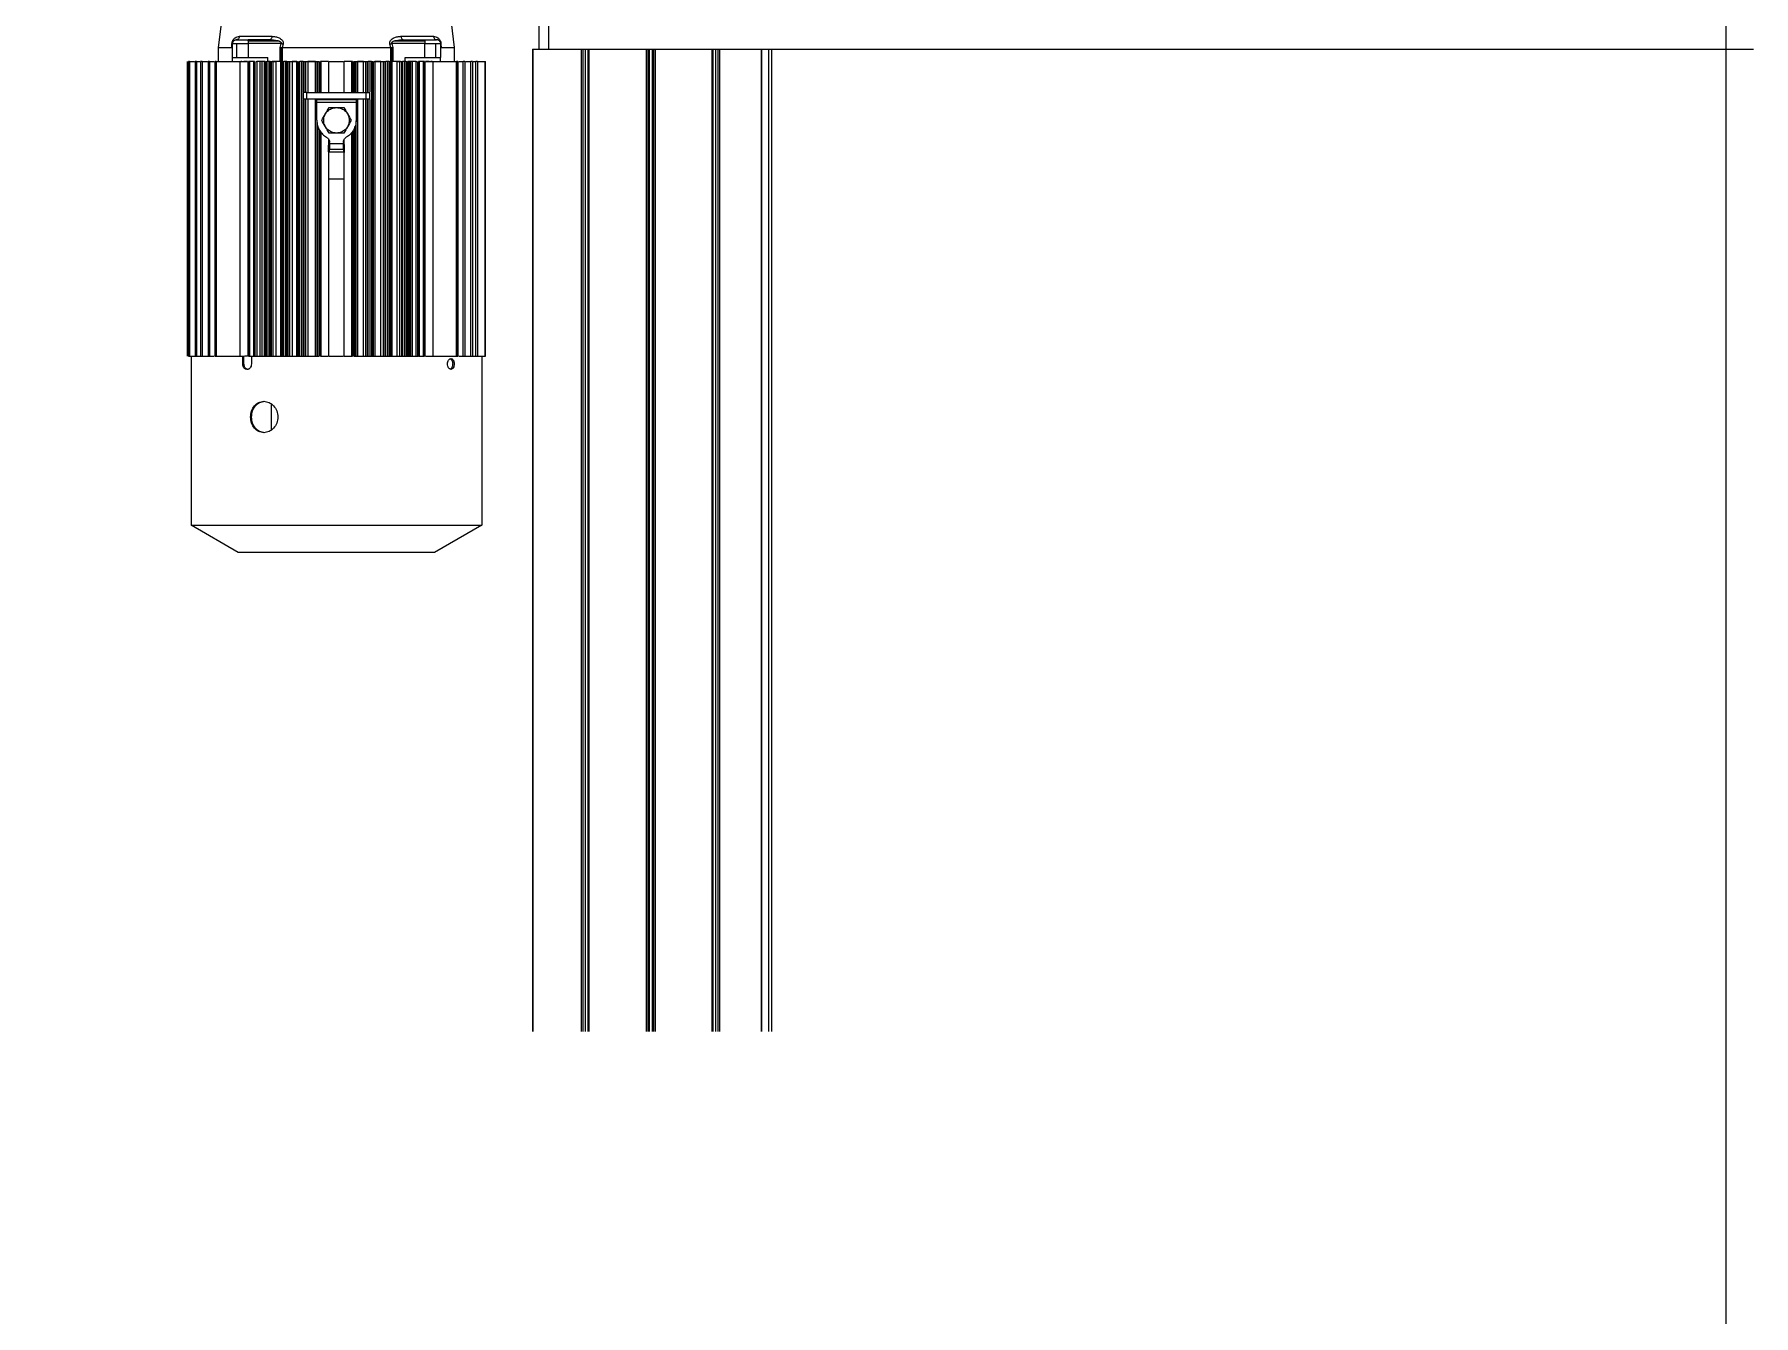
# Model space of a CAD drawing. Header units: millimetres. Extents: x 150937 to 394412, y 327166 to 584759.
# Drawn here: x 246323 to 247198, y 485210 to 485862 of the extents above; entities that cross this region are included whole.
import ezdxf

# ---------------------------------------------------------------- set-up
doc = ezdxf.new("R2010")
doc.units = ezdxf.units.MM

# ---------------------------------------------------------------- blocks, each defined once
blk = doc.blocks.new('Motor_Hyponic_1hp_back')
at = {"color": 7, "linetype": 'Continuous', "lineweight": 25}
for p, q in [((-115, -150.74), (-111, -118.74)), ((1, -118.74), (5, -150.74)), ((-108, -155.74), (-108, -148.74)), ((-105.66, -155.74), (-105.66, -148.74)), ((-88.95, -146.74), (-100, -146.74)), ((-100, -147.33), (-84.56, -147.33)), ((-83.11, -148.74), (-100, -148.74)), ((-100, -148.74), (-100, -155.74)), ((-83.62, -150.62), (-83.11, -148.74)), ((-26.89, -148.74), (-26.38, -150.62)), ((-10, -148.74), (-26.89, -148.74)), ((-25.44, -147.33), (-10, -147.33)), ((-21.05, -146.74), (-10, -146.74)), ((-10, -155.74), (-10, -148.74)), ((-4.34, -155.74), (-4.34, -148.74)), ((-2, -148.74), (-2, -155.74)), ((-115, -157.74), (-115, -150.74)), ((-108.24, -150.74), (-108.23, -148.99)), ((-108.24, -150.74), (-108.23, -150.74)), ((-108.23, -150.74), (-108.06, -150.68)), ((-108, -157.74), (-108, -155.74)), ((-100, -155.74), (-89.97, -155.74)), ((-89.97, -157.74), (-89.97, -155.74)), ((-83.62, -150.62), (-83.14, -150.68)), ((-83.62, -157.74), (-83.62, -150.62)), ((-83.14, -150.68), (-82.7, -150.74)), ((-83.14, -157.74), (-83.14, -150.68)), ((-82.7, -150.74), (-82.7, -157.74)), ((-82.67, -150.74), (-82.7, -150.74)), ((-82.2, -148.99), (-82.67, -150.74)), ((-27.33, -150.74), (-27.8, -148.99)), ((-27.33, -150.74), (-27.3, -150.74)), ((-27.3, -150.74), (-26.86, -150.68)), ((-27.3, -157.74), (-27.3, -150.74)), ((-26.86, -150.68), (-26.38, -150.62)), ((-26.86, -150.68), (-26.86, -157.74)), ((-26.38, -150.62), (-26.38, -157.74)), ((-20.03, -155.74), (-10, -155.74)), ((-20.03, -157.74), (-20.03, -155.74)), ((-2, -157.74), (-2, -155.74)), ((-1.94, -150.68), (-1.77, -150.74)), ((-1.77, -148.99), (-1.76, -150.74)), ((-1.76, -150.74), (-1.77, -150.74)), ((5, -150.74), (5, -157.74)), ((-130.89, -307.74), (-130.89, -157.74)), ((-130.61, -157.74), (-130.61, -307.74)), ((-130.37, -157.74), (-130.37, -307.74)), ((-129.87, -157.74), (-127.35, -157.74)), ((-129.87, -157.74), (-129.87, -307.74)), ((-127, -157.74), (-127, -307.74)), ((-126.2, -157.74), (-124.58, -157.74)), ((-126.2, -157.74), (-126.2, -307.74)), ((-124.23, -157.74), (-124.23, -307.74)), ((-123.43, -157.74), (-120.71, -157.74)), ((-123.43, -157.74), (-123.43, -307.74)), ((-120.36, -157.74), (-120.36, -307.74)), ((-119.65, -157.74), (-117.28, -157.74)), ((-119.65, -157.74), (-119.65, -307.74)), ((-117, -157.74), (-117, -307.74)), ((-116.77, -157.74), (-116.77, -307.74)), ((-116.2, -157.74), (-104.06, -157.74)), ((-116.2, -157.74), (-116.2, -307.74)), ((-104.06, -307.74), (-104.06, -157.74)), ((-103.13, -157.74), (-103.71, -157.74)), ((-100.35, -157.74), (-102.13, -157.74)), ((-100, -307.74), (-100, -157.74)), ((-99.77, -307.74), (-99.77, -157.74)), ((-97.3, -157.74), (-99.2, -157.74)), ((-99.2, -307.74), (-99.2, -157.74)), ((-97.3, -157.74), (-97.3, -307.74)), ((-96.73, -157.74), (-96.73, -307.74)), ((-96.5, -157.74), (-96.5, -307.74)), ((-95.92, -157.74), (-95.62, -157.74)), ((-93.83, -157.74), (-95.62, -157.74)), ((-95.62, -157.74), (-95.62, -307.74)), ((-93.83, -307.74), (-93.83, -157.74)), ((-92.88, -307.74), (-92.88, -157.74)), ((-91.87, -157.74), (-91.87, -307.74)), ((-91.38, -307.74), (-91.38, -157.74)), ((-91.09, -307.74), (-91.09, -157.74)), ((-90.98, -157.74), (-90.3, -157.74)), ((-90.98, -157.74), (-90.98, -307.74)), ((-90.3, -307.74), (-90.3, -157.74)), ((-89.5, -157.74), (-89.5, -307.74)), ((-88.7, -157.74), (-88.13, -157.74)), ((-88.7, -157.74), (-88.7, -307.74)), ((-88.13, -307.74), (-88.13, -157.74)), ((-83.62, -157.74), (-87.68, -157.74)), ((-87.35, -157.74), (-87.35, -307.74)), ((-83.26, -157.74), (-85.88, -157.74)), ((-85.88, -157.74), (-85.88, -307.74)), ((-83.14, -157.74), (-83.62, -157.74)), ((-83.26, -157.74), (-83.04, -157.74)), ((-83.26, -307.74), (-83.26, -157.74)), ((-82.69, -307.74), (-82.69, -157.74)), ((-82.46, -157.74), (-81.8, -157.74)), ((-82.46, -157.74), (-82.46, -307.74)), ((-81.8, -307.74), (-81.8, -157.74)), ((-81, -157.74), (-81, -307.74)), ((-80.2, -157.74), (-79.62, -157.74)), ((-80.2, -157.74), (-80.2, -307.74)), ((-79.62, -307.74), (-79.62, -157.74)), ((-78.93, -157.74), (-78.93, -307.74)), ((-75.22, -157.74), (-77.57, -157.74)), ((-77.57, -157.74), (-77.57, -307.74)), ((-75.22, -157.74), (-74.87, -157.74)), ((-75.22, -307.74), (-75.22, -157.74)), ((-74.52, -307.74), (-74.52, -157.74)), ((-74.22, -157.74), (-73.58, -157.74)), ((-74.22, -157.74), (-74.22, -307.74)), ((-73.58, -307.74), (-73.58, -157.74)), ((-72.78, -157.74), (-72.78, -307.74)), ((-72, -157.74), (-71.38, -157.74)), ((-72, -157.74), (-72, -173.19)), ((-65.65, -157.74), (-69.53, -157.74)), ((-64.41, -157.74), (-63.78, -157.74)), ((-59, -157.74), (-62.72, -157.74)), ((-59, -157.74), (-59, -173.54)), ((-58.65, -157.74), (-51.35, -157.74)), ((-47.28, -157.74), (-51, -157.74)), ((-51, -173.54), (-51, -157.74)), ((-46.22, -157.74), (-45.59, -157.74)), ((-44.85, -157.74), (-40.88, -157.74)), ((-41.23, -157.74), (-44.35, -157.74)), ((-39.4, -157.74), (-38.8, -157.74)), ((-38.8, -173.54), (-38.8, -157.74)), ((-37.2, -157.74), (-36.56, -157.74)), ((-37.2, -157.74), (-37.2, -307.74)), ((-36.56, -307.74), (-36.56, -157.74)), ((-36.25, -157.74), (-36.25, -307.74)), ((-35.9, -157.74), (-35.54, -157.74)), ((-32.43, -157.74), (-35.54, -157.74)), ((-35.54, -157.74), (-35.54, -307.74)), ((-32.43, -307.74), (-32.43, -157.74)), ((-31.07, -307.74), (-31.07, -157.74)), ((-30.38, -157.74), (-29.8, -157.74)), ((-30.38, -157.74), (-30.38, -307.74)), ((-29.8, -307.74), (-29.8, -157.74)), ((-29, -157.74), (-29, -307.74)), ((-28.2, -157.74), (-27.54, -157.74)), ((-28.2, -157.74), (-28.2, -307.74)), ((-27.54, -307.74), (-27.54, -157.74)), ((-27.31, -157.74), (-27.31, -307.74)), ((-26.96, -157.74), (-26.74, -157.74)), ((-26.38, -157.74), (-26.86, -157.74)), ((-24.12, -157.74), (-26.74, -157.74)), ((-26.74, -157.74), (-26.74, -307.74)), ((-22.32, -157.74), (-26.38, -157.74)), ((-24.12, -307.74), (-24.12, -157.74)), ((-22.65, -307.74), (-22.65, -157.74)), ((-21.87, -157.74), (-21.3, -157.74)), ((-21.87, -157.74), (-21.87, -307.74)), ((-21.3, -307.74), (-21.3, -157.74)), ((-20.5, -157.74), (-20.5, -307.74)), ((-19.71, -157.74), (-19.03, -157.74)), ((-19.71, -157.74), (-19.71, -307.74)), ((-19.03, -307.74), (-19.03, -157.74)), ((-18.86, -157.74), (-18.86, -307.74)), ((-18.43, -157.74), (-18.43, -307.74)), ((-17.79, -307.74), (-17.79, -157.74)), ((-17.12, -307.74), (-17.12, -157.74)), ((-14.38, -157.74), (-16.48, -157.74)), ((-16.48, -157.74), (-16.48, -307.74)), ((-14.38, -157.74), (-14.08, -157.74)), ((-14.38, -307.74), (-14.38, -157.74)), ((-13.5, -307.74), (-13.5, -157.74)), ((-13.27, -307.74), (-13.27, -157.74)), ((-10.8, -157.74), (-12.7, -157.74)), ((-12.7, -307.74), (-12.7, -157.74)), ((-10.8, -157.74), (-10.8, -307.74)), ((-10.23, -157.74), (-10.23, -307.74)), ((-10, -157.74), (-10, -307.74)), ((-7.87, -157.74), (-9.65, -157.74)), ((-6.29, -157.74), (-6.87, -157.74)), ((-5.94, -157.74), (6.2, -157.74)), ((-5.94, -157.74), (-5.94, -307.74)), ((6.2, -307.74), (6.2, -157.74)), ((6.77, -307.74), (6.77, -157.74)), ((7, -307.74), (7, -157.74)), ((7.35, -157.74), (9.56, -157.74)), ((9.56, -307.74), (9.56, -157.74)), ((10.36, -157.74), (10.36, -307.74)), ((10.71, -157.74), (13.48, -157.74)), ((13.48, -307.74), (13.48, -157.74)), ((14.23, -157.74), (14.23, -307.74)), ((14.58, -157.74), (16.01, -157.74)), ((16.01, -307.74), (16.01, -157.74)), ((16.81, -157.74), (16.81, -307.74)), ((17, -157.74), (20.54, -157.74)), ((20.54, -157.74), (20.89, -157.74)), ((20.54, -157.74), (20.54, -307.74)), ((20.89, -307.74), (20.89, -157.74)), ((-72, -173.54), (-72, -176.74)), ((-70.08, -176.74), (-70.08, -173.54)), ((-39.92, -176.74), (-39.92, -173.54)), ((-38, -176.74), (-38, -173.54)), ((-72, -177.09), (-72, -307.74)), ((-44.94, -177.33), (-65.06, -177.33)), ((-65, -178.74), (-65, -177.17)), ((-45, -178.74), (-65, -178.74)), ((-65, -187.74), (-65, -178.74)), ((-58.76, -181.24), (-55, -181.24)), ((-55, -181.24), (-51.24, -181.24)), ((-45, -177.09), (-45, -178.74)), ((-45, -178.74), (-45, -187.74)), ((-38.8, -307.74), (-38.8, -176.74)), ((-59, -200.41), (-59.25, -200.41)), ((-59, -197.37), (-59, -307.74)), ((-59, -203.71), (-59, -200.41)), ((-55, -194.24), (-58.76, -194.24)), ((-58.65, -200.31), (-58.59, -200.25)), ((-58.5, -199.54), (-58.5, -199)), ((-58.5, -199.54), (-51.5, -199.54)), ((-51.24, -194.24), (-55, -194.24)), ((-51.5, -199), (-51.5, -199.54)), ((-51.41, -200.25), (-51.35, -200.31)), ((-51, -307.74), (-51, -197.37)), ((-50.75, -200.41), (-51, -200.41)), ((-51, -200.41), (-51, -203.71)), ((-59.25, -203.71), (-59, -203.71)), ((-58.65, -203.74), (-51.5, -203.74)), ((-58.5, -202.51), (-51.5, -202.51)), ((-51, -203.71), (-50.75, -203.71)), ((-51, -217.74), (-59, -217.74)), ((-129.87, -307.74), (-127.35, -307.74)), ((-129, -307.74), (-129, -393.74)), ((-127, -307.74), (-126.96, -307.74)), ((-119.65, -307.74), (-117.35, -307.74)), ((-116.2, -307.74), (-104.06, -307.74)), ((-102.73, -307.74), (-102.12, -307.74)), ((-102.73, -311.74), (-102.73, -307.74)), ((-102.12, -311.74), (-102.73, -311.74)), ((-102.12, -311.74), (-102.12, -307.74)), ((-99.2, -307.74), (-97.3, -307.74)), ((-98.32, -307.74), (-97.3, -307.74)), ((-98.32, -307.74), (-98.32, -311.74)), ((-97.4, -307.97), (-97.45, -307.74)), ((-96.6, -307.99), (-96.65, -307.74)), ((-96.5, -307.63), (-96.42, -308.02)), ((-62.72, -307.74), (-59, -307.74)), ((-58.65, -307.74), (-51.35, -307.74)), ((-51, -307.74), (-47.28, -307.74)), ((-17.95, -307.85), (-17.9, -307.68)), ((-13.43, -307.95), (-13.4, -307.74)), ((-12.7, -307.74), (-10.8, -307.74)), ((-5.94, -307.74), (6.2, -307.74)), ((12.89, -307.74), (13.48, -307.74)), ((14.58, -307.74), (16.01, -307.74)), ((16.77, -307.74), (16.81, -307.74)), ((17.49, -307.74), (20.54, -307.74)), ((19, -307.74), (19, -393.74)), ((20.54, -307.74), (20.89, -307.74)), ((-88.23, -332.17), (-88.23, -345.32)), ((-105, -407.74), (-129, -393.74)), ((19, -393.74), (-5, -407.74))]:
    blk.add_line(p, q, dxfattribs=at)
at = {"color": 8, "linetype": 'Continuous', "lineweight": 25}
for p, q in [((-71.38, -173.54), (-71.38, -157.74)), ((-70.77, -157.74), (-70.77, -173.54)), ((-69.53, -157.74), (-69.53, -173.54)), ((-65.65, -173.54), (-65.65, -157.74)), ((-64.8, -173.26), (-64.8, -157.74)), ((-64.41, -157.74), (-64.41, -173.54)), ((-63.43, -173.54), (-63.43, -157.74)), ((-63.21, -173.54), (-63.21, -157.74)), ((-62.72, -173.54), (-62.72, -157.74)), ((-47.28, -157.74), (-47.28, -173.54)), ((-46.79, -157.74), (-46.79, -173.54)), ((-46.57, -157.74), (-46.57, -173.54)), ((-45.59, -173.54), (-45.59, -157.74)), ((-45.2, -157.74), (-45.2, -173.26)), ((-44.35, -157.74), (-44.35, -173.54)), ((-41.23, -173.54), (-41.23, -157.74)), ((-40, -173.54), (-40, -157.74)), ((-39.4, -157.74), (-39.4, -173.54)), ((-38, -157.74), (-38, -173.19)), ((-71.38, -307.74), (-71.38, -176.74)), ((-70.77, -176.74), (-70.77, -307.74)), ((-69.53, -176.74), (-69.53, -307.74)), ((-65.65, -307.74), (-65.65, -176.76)), ((-44.35, -176.74), (-44.35, -307.74)), ((-41.23, -307.74), (-41.23, -176.74)), ((-40, -307.74), (-40, -176.74)), ((-39.4, -176.74), (-39.4, -307.74)), ((-38, -177.09), (-38, -307.74)), ((-64.8, -307.74), (-64.8, -188.03)), ((-64.41, -190.92), (-64.41, -307.74)), ((-45.59, -307.74), (-45.59, -190.92)), ((-45.2, -188.03), (-45.2, -307.74)), ((-63.43, -307.74), (-63.43, -193.04)), ((-63.21, -307.74), (-63.21, -193.33)), ((-62.72, -307.74), (-62.72, -193.97)), ((-47.28, -193.97), (-47.28, -307.74)), ((-46.79, -193.33), (-46.79, -307.74)), ((-46.57, -193.04), (-46.57, -307.74))]:
    blk.add_line(p, q, dxfattribs=at)
at = {"color": 7, "linetype": 'Continuous', "lineweight": 25}
for points, knots in [([(-108.23, -148.99), (-108.22, -148.81), (-108.21, -148.44), (-108.09, -147.89), (-107.92, -147.39), (-107.63, -146.82), (-107.21, -146.26), (-106.5, -145.61), (-105.55, -145.1), (-104.75, -145.03), (-104.35, -144.99)], [0, 0, 0, 0, 0.063384, 0.127103, 0.18747, 0.254016, 0.379802, 0.504592, 0.752524, 1, 1, 1, 1]), ([(-104.35, -144.99), (-104.39, -145.22), (-104.48, -145.69), (-104.87, -146.27), (-105.4, -146.67), (-105.81, -146.72), (-106, -146.74)], [0, 0, 0, 0, 0.241646, 0.5, 0.758354, 1, 1, 1, 1]), ([(-87.85, -144.99), (-87.88, -145.23), (-87.94, -145.7), (-88.2, -146.27), (-88.55, -146.67), (-88.81, -146.72), (-88.95, -146.74)], [0, 0, 0, 0, 0.250032, 0.5, 0.749968, 1, 1, 1, 1]), ([(-88.95, -146.74), (-88.2, -146.76), (-86.72, -146.8), (-85.27, -147.15), (-84.56, -147.33)], [0, 0, 0, 0, 0.50772, 1, 1, 1, 1]), ([(-87.85, -144.99), (-87.24, -145.03), (-86.02, -145.1), (-84.52, -145.61), (-83.41, -146.26), (-82.78, -146.82), (-82.38, -147.39), (-82.18, -147.89), (-82.1, -148.44), (-82.17, -148.81), (-82.2, -148.99)], [0, 0, 0, 0, 0.247476, 0.495408, 0.620198, 0.745984, 0.812522, 0.872897, 0.936616, 1, 1, 1, 1]), ([(-83.11, -148.74), (-83.09, -148.71), (-83.06, -148.64), (-83.03, -148.52), (-83.04, -148.41), (-83.07, -148.25), (-83.18, -148.07), (-83.63, -147.65), (-84.14, -147.47), (-84.56, -147.33)], [0, 0, 0, 0, 0.050013, 0.097935, 0.145959, 0.196264, 0.301799, 0.422004, 1, 1, 1, 1]), ([(-27.8, -148.99), (-27.83, -148.81), (-27.9, -148.44), (-27.82, -147.89), (-27.62, -147.39), (-27.22, -146.82), (-26.59, -146.26), (-25.48, -145.61), (-23.98, -145.1), (-22.76, -145.03), (-22.15, -144.99)], [0, 0, 0, 0, 0.063384, 0.127103, 0.18747, 0.254016, 0.379802, 0.504592, 0.752524, 1, 1, 1, 1]), ([(-25.44, -147.33), (-25.86, -147.47), (-26.37, -147.65), (-26.82, -148.07), (-26.93, -148.25), (-26.96, -148.41), (-26.97, -148.52), (-26.94, -148.64), (-26.91, -148.71), (-26.89, -148.74)], [0, 0, 0, 0, 0.577995, 0.6982, 0.803734, 0.854036, 0.902059, 0.949982, 1, 1, 1, 1]), ([(-25.44, -147.33), (-24.73, -147.15), (-23.28, -146.8), (-21.8, -146.76), (-21.05, -146.74)], [0, 0, 0, 0, 0.49228, 1, 1, 1, 1]), ([(-22.15, -144.99), (-22.12, -145.22), (-22.06, -145.69), (-21.8, -146.27), (-21.45, -146.67), (-21.18, -146.72), (-21.05, -146.74)], [0, 0, 0, 0, 0.241646, 0.5, 0.758354, 1, 1, 1, 1]), ([(-5.65, -144.99), (-5.25, -145.03), (-4.45, -145.1), (-3.5, -145.61), (-2.79, -146.26), (-2.37, -146.82), (-2.08, -147.39), (-1.91, -147.89), (-1.79, -148.44), (-1.78, -148.81), (-1.77, -148.99)], [0, 0, 0, 0, 0.247476, 0.495408, 0.620198, 0.745984, 0.812522, 0.872897, 0.936616, 1, 1, 1, 1]), ([(-5.65, -144.99), (-5.61, -145.23), (-5.51, -145.7), (-5.12, -146.27), (-4.6, -146.67), (-4.2, -146.72), (-4, -146.74)], [0, 0, 0, 0, 0.2500324, 0.5, 0.7499676, 1, 1, 1, 1]), ([(-104.06, -157.74), (-103.93, -157.74), (-103.69, -157.74), (-102.78, -157.74), (-101.62, -157.74), (-100.77, -157.74), (-100.35, -157.74)], [0, 0, 0, 0, 0.252307, 0.504614, 0.75692, 1, 1, 1, 1]), ([(-91.38, -157.74), (-92.68, -157.74), (-94.03, -157.74), (-95.23, -157.74), (-95.27, -157.74)], [0, 0, 0, 0, 0.964251, 1, 1, 1, 1]), ([(-77.92, -157.74), (-77.33, -157.74), (-76.35, -157.74), (-75.29, -157.74), (-74.87, -157.74)], [0, 0, 0, 0, 0.5983283, 1, 1, 1, 1]), ([(-69.88, -157.74), (-69.67, -157.74), (-68.14, -157.74), (-66.53, -157.74), (-65.15, -157.74)], [0, 0, 0, 0, 0.134681, 1, 1, 1, 1]), ([(-35.89, -157.74), (-35.21, -157.74), (-33.9, -157.74), (-32.67, -157.74), (-32.08, -157.74)], [0, 0, 0, 0, 0.517802, 1, 1, 1, 1]), ([(-14.73, -157.74), (-14.77, -157.74), (-15.99, -157.74), (-17.36, -157.74), (-18.68, -157.74)], [0, 0, 0, 0, 0.0351773, 1, 1, 1, 1]), ([(-9.65, -157.74), (-9.23, -157.74), (-8.38, -157.74), (-7.22, -157.74), (-6.31, -157.74), (-6.07, -157.74), (-5.94, -157.74)], [0, 0, 0, 0, 0.24308, 0.495386, 0.747693, 1, 1, 1, 1]), ([(-65.76, -176.74), (-65.67, -176.75), (-65.48, -176.76), (-65.28, -176.86), (-65.13, -177.04), (-65.08, -177.23), (-65.06, -177.33)], [0, 0, 0, 0, 0.253214, 0.501771, 0.742949, 1, 1, 1, 1]), ([(-65, -178.74), (-65, -178.48), (-65, -178.08), (-65.01, -177.62), (-65.04, -177.42), (-65.06, -177.33)], [0, 0, 0, 0, 0.502279, 0.752106, 1, 1, 1, 1]), ([(-44.94, -177.33), (-44.96, -177.42), (-44.99, -177.62), (-45, -178.08), (-45, -178.48), (-45, -178.74)], [0, 0, 0, 0, 0.247909, 0.497721, 1, 1, 1, 1]), ([(-44.94, -177.33), (-44.92, -177.23), (-44.87, -177.04), (-44.72, -176.86), (-44.52, -176.76), (-44.33, -176.75), (-44.24, -176.74)], [0, 0, 0, 0, 0.257065, 0.498228, 0.746917, 1, 1, 1, 1]), ([(-59, -200.41), (-58.97, -200.41), (-58.9, -200.41), (-58.8, -200.39), (-58.71, -200.35), (-58.67, -200.32), (-58.65, -200.31)], [0, 0, 0, 0, 0.252179, 0.501467, 0.748601, 1, 1, 1, 1]), ([(-51.35, -200.31), (-51.33, -200.32), (-51.29, -200.35), (-51.2, -200.39), (-51.1, -200.41), (-51.03, -200.41), (-51, -200.41)], [0, 0, 0, 0, 0.25144, 0.498535, 0.74786, 1, 1, 1, 1]), ([(-58.65, -203.69), (-58.7, -203.7), (-58.8, -203.71), (-58.93, -203.71), (-59, -203.71)], [0, 0, 0, 0, 0.4999149, 1, 1, 1, 1]), ([(-58.5, -203.62), (-58.51, -203.64), (-58.52, -203.67), (-58.6, -203.68), (-58.65, -203.69)], [0, 0, 0, 0, 0.500209, 1, 1, 1, 1]), ([(-51.35, -203.69), (-51.4, -203.68), (-51.48, -203.67), (-51.49, -203.64), (-51.5, -203.62)], [0, 0, 0, 0, 0.499791, 1, 1, 1, 1]), ([(-51, -203.71), (-51.07, -203.71), (-51.2, -203.71), (-51.3, -203.7), (-51.35, -203.69)], [0, 0, 0, 0, 0.500085, 1, 1, 1, 1]), ([(-129, -307.74), (-128.92, -307.74), (-128.75, -307.74), (-127.39, -307.74), (-125.25, -307.74), (-122.21, -307.74), (-119.54, -307.74), (-117.68, -307.74), (-117.35, -307.74)], [0, 0, 0, 0, 0.191668, 0.383335, 0.575003, 0.766671, 0.958338, 1, 1, 1, 1]), ([(-115.78, -307.74), (-115.13, -307.74), (-113.01, -307.74), (-108.69, -307.74), (-104.72, -307.74), (-102.73, -307.74)], [0, 0, 0, 0, 0.178846, 0.589423, 1, 1, 1, 1]), ([(-100.56, -314.54), (-100.85, -314.5), (-101.42, -314.42), (-102.14, -313.77), (-102.64, -312.84), (-102.7, -312.11), (-102.73, -311.74)], [0, 0, 0, 0, 0.249996, 0.5, 0.750004, 1, 1, 1, 1]), ([(-99.94, -314.54), (-100.19, -314.51), (-100.59, -314.46), (-101.11, -314.14), (-101.5, -313.74), (-101.81, -313.24), (-102.06, -312.57), (-102.09, -312.06), (-102.12, -311.74)], [0, 0, 0, 0, 0.21553, 0.349255, 0.5, 0.650789, 0.784528, 1, 1, 1, 1]), ([(-100.35, -307.74), (-100.78, -307.74), (-101.28, -307.74), (-101.71, -307.74), (-101.77, -307.74)], [0, 0, 0, 0, 0.860893, 1, 1, 1, 1]), ([(-98.32, -311.74), (-98.35, -312.11), (-98.42, -312.84), (-98.95, -313.77), (-99.69, -314.42), (-100.27, -314.5), (-100.56, -314.54)], [0, 0, 0, 0, 0.249996, 0.5, 0.750004, 1, 1, 1, 1]), ([(-96.5, -307.74), (-94.27, -307.74), (-89.21, -307.74), (-80.49, -307.74), (-71.77, -307.74), (-66.09, -307.74), (-63.78, -307.74)], [0, 0, 0, 0, 0.22691, 0.514578, 0.802246, 1, 1, 1, 1]), ([(-46.22, -307.74), (-44.28, -307.74), (-38.98, -307.74), (-30.58, -307.74), (-21.48, -307.74), (-16.06, -307.74), (-13.5, -307.74)], [0, 0, 0, 0, 0.165599, 0.453558, 0.741517, 1, 1, 1, 1]), ([(-21.26, -307.74), (-21.26, -307.74), (-21.24, -307.74), (-21.08, -307.74), (-20.82, -307.74), (-20.61, -307.74), (-20.5, -307.74)], [0, 0, 0, 0, 0.119505, 0.413003, 0.706502, 1, 1, 1, 1]), ([(-12.89, -307.74), (-12.8, -307.74), (-12.16, -307.74), (-11.62, -307.74), (-11.15, -307.74)], [0, 0, 0, 0, 0.149281, 1, 1, 1, 1]), ([(-9.65, -307.74), (-7.98, -307.74), (-3.62, -307.74), (1.61, -307.74), (4.68, -307.74), (5.85, -307.74)], [0, 0, 0, 0, 0.279375, 0.72609, 1, 1, 1, 1]), ([(3.31, -314.49), (3.09, -314.45), (2.64, -314.37), (2.06, -313.73), (1.67, -312.82), (1.53, -311.74), (1.67, -310.66), (2.06, -309.75), (2.64, -309.12), (3.09, -309.03), (3.31, -308.99)], [0, 0, 0, 0, 0.124998, 0.25, 0.375002, 0.5, 0.624998, 0.75, 0.875002, 1, 1, 1, 1]), ([(2.94, -309.11), (2.99, -309.12), (3.15, -309.16), (3.42, -309.4), (3.71, -309.78), (3.94, -310.28), (4.13, -310.93), (4.16, -311.43), (4.18, -311.74)], [0, 0, 0, 0, 0.06366, 0.223273, 0.403202, 0.583182, 0.742811, 1, 1, 1, 1]), ([(4.18, -311.74), (4.16, -312.05), (4.13, -312.56), (3.94, -313.21), (3.71, -313.71), (3.42, -314.09), (3.15, -314.33), (2.99, -314.36), (2.94, -314.38)], [0, 0, 0, 0, 0.257189, 0.416818, 0.596798, 0.776727, 0.93634, 1, 1, 1, 1]), ([(3.31, -308.99), (3.53, -309.03), (3.97, -309.12), (4.52, -309.75), (4.89, -310.66), (4.94, -311.38), (4.97, -311.74)], [0, 0, 0, 0, 0.249996, 0.5, 0.750004, 1, 1, 1, 1]), ([(4.97, -311.74), (4.94, -312.1), (4.89, -312.82), (4.52, -313.73), (3.97, -314.37), (3.53, -314.45), (3.31, -314.49)], [0, 0, 0, 0, 0.249996, 0.5, 0.750004, 1, 1, 1, 1]), ([(7.35, -307.74), (7.61, -307.74), (8.73, -307.74), (9.52, -307.74), (10.11, -307.74)], [0, 0, 0, 0, 0.236708, 1, 1, 1, 1]), ([(10.22, -307.74), (10.25, -307.74), (10.34, -307.74), (10.35, -307.74), (10.36, -307.74)], [0, 0, 0, 0, 0.323576, 1, 1, 1, 1]), ([(10.36, -307.74), (11.24, -307.74), (12.73, -307.74), (13.65, -307.74), (14.02, -307.74)], [0, 0, 0, 0, 0.596241, 1, 1, 1, 1]), ([(14.23, -307.74), (14.99, -307.74), (16.03, -307.74), (16.54, -307.74), (16.67, -307.74)], [0, 0, 0, 0, 0.73377, 1, 1, 1, 1]), ([(16.81, -307.74), (17.38, -307.74), (18.73, -307.74), (18.9, -307.74), (19, -307.74)], [0, 0, 0, 0, 0.418853, 1, 1, 1, 1]), ([(-92, -346.74), (-92.9, -346.62), (-94.7, -346.38), (-96.92, -344.53), (-98.37, -341.89), (-98.88, -338.74), (-98.37, -335.6), (-96.92, -332.95), (-94.7, -331.1), (-92.9, -330.86), (-92, -330.74)], [0, 0, 0, 0, 0.1249841, 0.2500001, 0.3750162, 0.5, 0.6249838, 0.7499999, 0.8750159, 1, 1, 1, 1]), ([(-91.5, -346.74), (-92.4, -346.62), (-94.2, -346.38), (-96.42, -344.53), (-97.87, -341.89), (-98.38, -338.74), (-97.87, -335.6), (-96.42, -332.95), (-94.2, -331.1), (-92.4, -330.86), (-91.5, -330.74)], [0, 0, 0, 0, 0.124984, 0.25, 0.375017, 0.5, 0.624983, 0.75, 0.875016, 1, 1, 1, 1]), ([(-92, -330.74), (-91.08, -330.86), (-89.25, -331.1), (-86.88, -332.95), (-85.19, -335.6), (-84.97, -337.69), (-84.85, -338.74)], [0, 0, 0, 0, 0.249968, 0.5, 0.750032, 1, 1, 1, 1]), ([(-84.85, -338.74), (-84.97, -339.79), (-85.19, -341.89), (-86.88, -344.53), (-89.25, -346.38), (-91.08, -346.62), (-92, -346.74)], [0, 0, 0, 0, 0.249968, 0.5, 0.750032, 1, 1, 1, 1])]:
    blk.add_open_spline(points, degree=3, knots=knots, dxfattribs=at)
for points in [[(-107.41, -147.33), (-107.5, -147.43), (-107.68, -147.62), (-107.86, -147.97), (-107.98, -148.35), (-107.99, -148.61), (-108, -148.74)], [(-108, -148.74), (-107.97, -148.74), (-107.91, -148.74), (-107.43, -148.74), (-106.71, -148.74), (-106.01, -148.74), (-105.66, -148.74)], [(-107.41, -147.33), (-107.32, -147.24), (-107.12, -147.07), (-106.77, -146.88), (-106.39, -146.77), (-106.13, -146.75), (-106, -146.74)], [(-106, -146.74), (-105.91, -146.74), (-105.73, -146.74), (-104.34, -146.74), (-102.36, -146.74), (-100.79, -146.74), (-100, -146.74)], [(-105.66, -148.74), (-105.27, -148.74), (-104.48, -148.74), (-103.08, -148.74), (-101.57, -148.74), (-100.52, -148.74), (-100, -148.74)], [(-104.35, -144.99), (-102.82, -144.99), (-99.75, -144.99), (-94.19, -144.99), (-89.96, -144.99), (-87.85, -144.99)], [(-100, -147.33), (-100, -147.24), (-100, -147.07), (-100, -146.88), (-100, -146.77), (-100, -146.75), (-100, -146.74)], [(-100, -147.33), (-100, -147.43), (-100, -147.62), (-100, -147.97), (-100, -148.35), (-100, -148.61), (-100, -148.74)], [(-82.2, -148.99), (-82.35, -148.95), (-82.63, -148.87), (-82.95, -148.79), (-83.11, -148.74)], [(-27.8, -148.99), (-27.65, -148.95), (-27.37, -148.87), (-27.05, -148.79), (-26.89, -148.74)], [(-22.15, -144.99), (-20.04, -144.99), (-15.81, -144.99), (-10.25, -144.99), (-7.18, -144.99), (-5.65, -144.99)], [(-10, -147.33), (-10, -147.24), (-10, -147.07), (-10, -146.88), (-10, -146.77), (-10, -146.75), (-10, -146.74)], [(-10, -146.74), (-9.21, -146.74), (-7.64, -146.74), (-5.66, -146.74), (-4.27, -146.74), (-4.09, -146.74), (-4, -146.74)], [(-10, -147.33), (-10, -147.43), (-10, -147.62), (-10, -147.97), (-10, -148.35), (-10, -148.61), (-10, -148.74)], [(-10, -148.74), (-9.48, -148.74), (-8.43, -148.74), (-6.92, -148.74), (-5.52, -148.74), (-4.73, -148.74), (-4.34, -148.74)], [(-4.34, -148.74), (-3.99, -148.74), (-3.29, -148.74), (-2.57, -148.74), (-2.09, -148.74), (-2.03, -148.74), (-2, -148.74)], [(-2.59, -147.33), (-2.68, -147.24), (-2.88, -147.07), (-3.23, -146.88), (-3.61, -146.77), (-3.87, -146.75), (-4, -146.74)], [(-2.59, -147.33), (-2.5, -147.43), (-2.32, -147.62), (-2.14, -147.97), (-2.02, -148.35), (-2.01, -148.61), (-2, -148.74)], [(-115, -150.74), (-114.92, -150.74), (-114.75, -150.74), (-113.41, -150.74), (-111.34, -150.74), (-109.27, -150.74), (-108.24, -150.74)], [(-108, -155.74), (-107.97, -155.74), (-107.91, -155.74), (-107.43, -155.74), (-106.71, -155.74), (-106.01, -155.74), (-105.66, -155.74)], [(-105.66, -155.74), (-105.27, -155.74), (-104.48, -155.74), (-103.08, -155.74), (-101.57, -155.74), (-100.52, -155.74), (-100, -155.74)], [(-82.67, -150.74), (-80.5, -150.74), (-76.18, -150.74), (-69.27, -150.74), (-62.19, -150.74), (-55, -150.74), (-47.81, -150.74), (-40.73, -150.74), (-33.82, -150.74), (-29.5, -150.74), (-27.33, -150.74)], [(-10, -155.74), (-9.48, -155.74), (-8.43, -155.74), (-6.92, -155.74), (-5.52, -155.74), (-4.73, -155.74), (-4.34, -155.74)], [(-4.34, -155.74), (-3.99, -155.74), (-3.29, -155.74), (-2.57, -155.74), (-2.09, -155.74), (-2.03, -155.74), (-2, -155.74)], [(-1.76, -150.74), (-0.73, -150.74), (1.34, -150.74), (3.41, -150.74), (4.75, -150.74), (4.92, -150.74), (5, -150.74)], [(-129.87, -157.74), (-129.96, -157.74), (-130.15, -157.74), (-130.3, -157.74), (-130.37, -157.74)], [(-126.2, -157.74), (-126.3, -157.74), (-126.51, -157.74), (-126.78, -157.74), (-126.96, -157.74), (-126.99, -157.74), (-127, -157.74)], [(-123.43, -157.74), (-123.53, -157.74), (-123.74, -157.74), (-124.01, -157.74), (-124.19, -157.74), (-124.21, -157.74), (-124.23, -157.74)], [(-119.65, -157.74), (-119.75, -157.74), (-119.94, -157.74), (-120.17, -157.74), (-120.33, -157.74), (-120.35, -157.74), (-120.36, -157.74)], [(-116.2, -157.74), (-116.25, -157.74), (-116.36, -157.74), (-116.51, -157.74), (-116.65, -157.74), (-116.73, -157.74), (-116.77, -157.74)], [(-99.2, -157.74), (-99.25, -157.74), (-99.36, -157.74), (-99.51, -157.74), (-99.65, -157.74), (-99.73, -157.74), (-99.77, -157.74)], [(-96.73, -157.74), (-96.77, -157.74), (-96.85, -157.74), (-96.99, -157.74), (-97.14, -157.74), (-97.25, -157.74), (-97.3, -157.74)], [(-89.5, -157.74), (-89.6, -157.74), (-89.81, -157.74), (-90.08, -157.74), (-90.26, -157.74), (-90.29, -157.74), (-90.3, -157.74)], [(-88.7, -157.74), (-88.71, -157.74), (-88.74, -157.74), (-88.92, -157.74), (-89.19, -157.74), (-89.4, -157.74), (-89.5, -157.74)], [(-88.13, -157.74), (-88.12, -157.74), (-88.08, -157.74), (-87.91, -157.74), (-87.67, -157.74), (-87.45, -157.74), (-87.35, -157.74)], [(-87.35, -157.74), (-87.23, -157.74), (-86.99, -157.74), (-86.61, -157.74), (-86.22, -157.74), (-85.99, -157.74), (-85.88, -157.74)], [(-81, -157.74), (-81.1, -157.74), (-81.3, -157.74), (-81.56, -157.74), (-81.75, -157.74), (-81.78, -157.74), (-81.8, -157.74)], [(-80.2, -157.74), (-80.21, -157.74), (-80.24, -157.74), (-80.42, -157.74), (-80.69, -157.74), (-80.9, -157.74), (-81, -157.74)], [(-79.62, -157.74), (-79.61, -157.74), (-79.58, -157.74), (-79.43, -157.74), (-79.22, -157.74), (-79.03, -157.74), (-78.93, -157.74)], [(-78.93, -157.74), (-78.83, -157.74), (-78.62, -157.74), (-78.27, -157.74), (-77.91, -157.74), (-77.68, -157.74), (-77.57, -157.74)], [(-72.78, -157.74), (-72.88, -157.74), (-73.09, -157.74), (-73.36, -157.74), (-73.54, -157.74), (-73.57, -157.74), (-73.58, -157.74)], [(-72, -157.74), (-72.03, -157.74), (-72.09, -157.74), (-72.27, -157.74), (-72.51, -157.74), (-72.69, -157.74), (-72.78, -157.74)], [(-71.38, -157.74), (-71.37, -157.74), (-71.34, -157.74), (-71.21, -157.74), (-71.03, -157.74), (-70.86, -157.74), (-70.77, -157.74)], [(-70.77, -157.74), (-70.68, -157.74), (-70.5, -157.74), (-70.18, -157.74), (-69.85, -157.74), (-69.63, -157.74), (-69.53, -157.74)], [(-65.65, -157.74), (-65.49, -157.74), (-65.16, -157.74), (-64.92, -157.74), (-64.8, -157.74)], [(-64.8, -157.74), (-64.7, -157.74), (-64.49, -157.74), (-64.44, -157.74), (-64.41, -157.74)], [(-62.72, -157.74), (-62.81, -157.74), (-62.99, -157.74), (-63.14, -157.74), (-63.21, -157.74)], [(-46.79, -157.74), (-46.86, -157.74), (-47.01, -157.74), (-47.19, -157.74), (-47.28, -157.74)], [(-45.59, -157.74), (-45.56, -157.74), (-45.51, -157.74), (-45.3, -157.74), (-45.2, -157.74)], [(-45.2, -157.74), (-45.08, -157.74), (-44.84, -157.74), (-44.51, -157.74), (-44.35, -157.74)], [(-41.23, -157.74), (-41.13, -157.74), (-40.91, -157.74), (-40.58, -157.74), (-40.27, -157.74), (-40.09, -157.74), (-40, -157.74)], [(-40, -157.74), (-39.91, -157.74), (-39.75, -157.74), (-39.56, -157.74), (-39.44, -157.74), (-39.41, -157.74), (-39.4, -157.74)], [(-38, -157.74), (-38.11, -157.74), (-38.32, -157.74), (-38.58, -157.74), (-38.77, -157.74), (-38.79, -157.74), (-38.8, -157.74)], [(-37.2, -157.74), (-37.21, -157.74), (-37.24, -157.74), (-37.42, -157.74), (-37.69, -157.74), (-37.9, -157.74), (-38, -157.74)], [(-32.43, -157.74), (-32.32, -157.74), (-32.09, -157.74), (-31.73, -157.74), (-31.38, -157.74), (-31.17, -157.74), (-31.07, -157.74)], [(-31.07, -157.74), (-30.97, -157.74), (-30.78, -157.74), (-30.57, -157.74), (-30.42, -157.74), (-30.39, -157.74), (-30.38, -157.74)], [(-29, -157.74), (-29.1, -157.74), (-29.31, -157.74), (-29.58, -157.74), (-29.76, -157.74), (-29.79, -157.74), (-29.8, -157.74)], [(-28.2, -157.74), (-28.21, -157.74), (-28.24, -157.74), (-28.42, -157.74), (-28.69, -157.74), (-28.9, -157.74), (-29, -157.74)], [(-24.12, -157.74), (-24.01, -157.74), (-23.78, -157.74), (-23.39, -157.74), (-23.01, -157.74), (-22.77, -157.74), (-22.65, -157.74)], [(-22.65, -157.74), (-22.55, -157.74), (-22.33, -157.74), (-22.09, -157.74), (-21.92, -157.74), (-21.88, -157.74), (-21.87, -157.74)], [(-20.5, -157.74), (-20.6, -157.74), (-20.81, -157.74), (-21.08, -157.74), (-21.26, -157.74), (-21.29, -157.74), (-21.3, -157.74)], [(-19.71, -157.74), (-19.73, -157.74), (-19.77, -157.74), (-19.96, -157.74), (-20.21, -157.74), (-20.4, -157.74), (-20.5, -157.74)], [(-12.7, -157.74), (-12.75, -157.74), (-12.86, -157.74), (-13.01, -157.74), (-13.15, -157.74), (-13.23, -157.74), (-13.27, -157.74)], [(-10.23, -157.74), (-10.27, -157.74), (-10.35, -157.74), (-10.49, -157.74), (-10.64, -157.74), (-10.75, -157.74), (-10.8, -157.74)], [(6.77, -157.74), (6.73, -157.74), (6.65, -157.74), (6.51, -157.74), (6.36, -157.74), (6.25, -157.74), (6.2, -157.74)], [(10.36, -157.74), (10.35, -157.74), (10.32, -157.74), (10.14, -157.74), (9.87, -157.74), (9.66, -157.74), (9.56, -157.74)], [(14.23, -157.74), (14.22, -157.74), (14.19, -157.74), (14.02, -157.74), (13.78, -157.74), (13.58, -157.74), (13.48, -157.74)], [(16.81, -157.74), (16.8, -157.74), (16.77, -157.74), (16.59, -157.74), (16.32, -157.74), (16.11, -157.74), (16.01, -157.74)], [(-70.08, -173.54), (-70.35, -173.54), (-70.89, -173.54), (-71.51, -173.54), (-71.92, -173.54), (-71.97, -173.54), (-72, -173.54)], [(-70.08, -173.54), (-68.46, -173.54), (-65.21, -173.54), (-60.14, -173.54), (-55, -173.54), (-49.86, -173.54), (-44.79, -173.54), (-41.54, -173.54), (-39.92, -173.54)], [(-39.92, -173.54), (-39.65, -173.54), (-39.11, -173.54), (-38.49, -173.54), (-38.08, -173.54), (-38.03, -173.54), (-38, -173.54)], [(-72, -176.74), (-71.97, -176.74), (-71.92, -176.74), (-71.51, -176.74), (-70.89, -176.74), (-70.35, -176.74), (-70.08, -176.74)], [(-70.08, -176.74), (-68.46, -176.74), (-65.21, -176.74), (-60.14, -176.74), (-55, -176.74), (-49.86, -176.74), (-44.79, -176.74), (-41.54, -176.74), (-39.92, -176.74)], [(-62.51, -187.74), (-61.88, -186.66), (-60.63, -184.49), (-59.38, -182.33), (-58.76, -181.24)], [(-55, -194.24), (-55.85, -194.15), (-57.55, -193.95), (-59.72, -192.45), (-61.16, -190.3), (-61.67, -187.74), (-61.16, -185.19), (-59.72, -183.04), (-57.55, -181.54), (-55.85, -181.34), (-55, -181.24)], [(-55, -181.24), (-54.15, -181.34), (-52.45, -181.54), (-50.28, -183.04), (-48.84, -185.19), (-48.33, -187.74), (-48.84, -190.3), (-50.28, -192.45), (-52.45, -193.95), (-54.15, -194.15), (-55, -194.24)], [(-51.24, -181.24), (-50.62, -182.33), (-49.37, -184.49), (-48.12, -186.66), (-47.49, -187.74)], [(-39.92, -176.74), (-39.65, -176.74), (-39.11, -176.74), (-38.49, -176.74), (-38.08, -176.74), (-38.03, -176.74), (-38, -176.74)], [(-65, -187.74), (-64.93, -188.62), (-64.8, -190.36), (-63.75, -192.79), (-62.17, -194.92), (-60.72, -195.91), (-60, -196.4)], [(-58.76, -194.24), (-59.38, -193.16), (-60.63, -190.99), (-61.88, -188.83), (-62.51, -187.74)], [(-47.49, -187.74), (-48.12, -188.83), (-49.37, -190.99), (-50.62, -193.16), (-51.24, -194.24)], [(-45, -187.74), (-45.07, -188.62), (-45.2, -190.36), (-46.25, -192.79), (-47.83, -194.92), (-49.28, -195.91), (-50, -196.4)], [(-60, -196.4), (-59.78, -196.55), (-59.34, -196.84), (-59.05, -197.28), (-58.9, -197.5)], [(-58.9, -197.5), (-58.79, -197.74), (-58.55, -198.21), (-58.52, -198.74), (-58.5, -199)], [(-58.5, -199.54), (-58.5, -199.82), (-58.5, -200.37), (-58.5, -201.16), (-58.5, -201.9), (-58.5, -202.31), (-58.5, -202.51)], [(-51.5, -199), (-51.48, -198.74), (-51.45, -198.21), (-51.21, -197.74), (-51.1, -197.5)], [(-51.5, -202.51), (-51.5, -202.31), (-51.5, -201.9), (-51.5, -201.16), (-51.5, -200.37), (-51.5, -199.82), (-51.5, -199.54)], [(-51.1, -197.5), (-50.95, -197.28), (-50.66, -196.84), (-50.22, -196.55), (-50, -196.4)], [(-58.5, -203.62), (-58.5, -203.5), (-58.5, -203.27), (-58.5, -202.77), (-58.5, -202.51)], [(-51.5, -202.51), (-51.5, -202.77), (-51.5, -203.27), (-51.5, -203.5), (-51.5, -203.62)], [(-130.37, -307.74), (-130.3, -307.74), (-130.15, -307.74), (-129.96, -307.74), (-129.87, -307.74)], [(-124.23, -307.74), (-124.21, -307.74), (-124.19, -307.74), (-124.01, -307.74), (-123.74, -307.74), (-123.53, -307.74), (-123.43, -307.74)], [(-120.36, -307.74), (-120.35, -307.74), (-120.33, -307.74), (-120.17, -307.74), (-119.94, -307.74), (-119.75, -307.74), (-119.65, -307.74)], [(-116.77, -307.74), (-116.73, -307.74), (-116.65, -307.74), (-116.51, -307.74), (-116.36, -307.74), (-116.25, -307.74), (-116.2, -307.74)], [(-99.77, -307.74), (-99.73, -307.74), (-99.65, -307.74), (-99.51, -307.74), (-99.36, -307.74), (-99.25, -307.74), (-99.2, -307.74)], [(-97.3, -307.74), (-97.25, -307.74), (-97.14, -307.74), (-96.99, -307.74), (-96.85, -307.74), (-96.77, -307.74), (-96.73, -307.74)], [(-90.3, -307.74), (-90.29, -307.74), (-90.26, -307.74), (-90.08, -307.74), (-89.81, -307.74), (-89.6, -307.74), (-89.5, -307.74)], [(-89.5, -307.74), (-89.4, -307.74), (-89.19, -307.74), (-88.92, -307.74), (-88.74, -307.74), (-88.71, -307.74), (-88.7, -307.74)], [(-81.8, -307.74), (-81.78, -307.74), (-81.75, -307.74), (-81.56, -307.74), (-81.3, -307.74), (-81.1, -307.74), (-81, -307.74)], [(-73.58, -307.74), (-73.57, -307.74), (-73.54, -307.74), (-73.36, -307.74), (-73.09, -307.74), (-72.88, -307.74), (-72.78, -307.74)], [(-72.78, -307.74), (-72.69, -307.74), (-72.51, -307.74), (-72.27, -307.74), (-72.09, -307.74), (-72.03, -307.74), (-72, -307.74)], [(-63.21, -307.74), (-63.14, -307.74), (-62.99, -307.74), (-62.81, -307.74), (-62.72, -307.74)], [(-47.28, -307.74), (-47.19, -307.74), (-47.01, -307.74), (-46.86, -307.74), (-46.79, -307.74)], [(-38.8, -307.74), (-38.79, -307.74), (-38.77, -307.74), (-38.58, -307.74), (-38.32, -307.74), (-38.11, -307.74), (-38, -307.74)], [(-38, -307.74), (-37.9, -307.74), (-37.69, -307.74), (-37.42, -307.74), (-37.24, -307.74), (-37.21, -307.74), (-37.2, -307.74)], [(-29.8, -307.74), (-29.79, -307.74), (-29.76, -307.74), (-29.58, -307.74), (-29.31, -307.74), (-29.1, -307.74), (-29, -307.74)], [(-29, -307.74), (-28.9, -307.74), (-28.69, -307.74), (-28.42, -307.74), (-28.24, -307.74), (-28.21, -307.74), (-28.2, -307.74)], [(-20.5, -307.74), (-20.4, -307.74), (-20.21, -307.74), (-19.96, -307.74), (-19.77, -307.74), (-19.73, -307.74), (-19.71, -307.74)], [(-13.27, -307.74), (-13.23, -307.74), (-13.15, -307.74), (-13.01, -307.74), (-12.86, -307.74), (-12.75, -307.74), (-12.7, -307.74)], [(-10.8, -307.74), (-10.75, -307.74), (-10.64, -307.74), (-10.49, -307.74), (-10.35, -307.74), (-10.27, -307.74), (-10.23, -307.74)], [(6.2, -307.74), (6.25, -307.74), (6.36, -307.74), (6.51, -307.74), (6.65, -307.74), (6.73, -307.74), (6.77, -307.74)], [(13.48, -307.74), (13.58, -307.74), (13.78, -307.74), (14.02, -307.74), (14.19, -307.74), (14.22, -307.74), (14.23, -307.74)], [(-129, -393.74), (-128.88, -393.74), (-128.63, -393.74), (-126.67, -393.74), (-123.57, -393.74), (-119.27, -393.74), (-113.88, -393.74), (-107.48, -393.74), (-100.18, -393.74), (-92.11, -393.74), (-83.4, -393.74), (-74.21, -393.74), (-64.69, -393.74), (-55, -393.74), (-45.31, -393.74), (-35.79, -393.74), (-26.6, -393.74), (-17.89, -393.74), (-9.82, -393.74), (-2.52, -393.74), (3.88, -393.74), (9.27, -393.74), (13.57, -393.74), (16.67, -393.74), (18.63, -393.74), (18.88, -393.74), (19, -393.74)], [(-5, -407.74), (-5.08, -407.74), (-5.25, -407.74), (-6.58, -407.74), (-8.67, -407.74), (-11.58, -407.74), (-15.22, -407.74), (-19.54, -407.74), (-24.47, -407.74), (-29.93, -407.74), (-35.81, -407.74), (-42.02, -407.74), (-48.46, -407.74), (-55, -407.74), (-61.54, -407.74), (-67.98, -407.74), (-74.19, -407.74), (-80.07, -407.74), (-85.53, -407.74), (-90.46, -407.74), (-94.78, -407.74), (-98.42, -407.74), (-101.33, -407.74), (-103.42, -407.74), (-104.75, -407.74), (-104.92, -407.74), (-105, -407.74)]]:
    blk.add_open_spline(points, degree=3, dxfattribs=at)
blk = doc.blocks.new('C-1 DRUM LEFT')
for p, q in [((-117, 319.65), (-117, 0)), ((-112, 319.65), (-112, 0)), ((-120.12, 0), (-120.12, -500)), ((-120, 0), (-120, -500)), ((-117.12, 0), (501.68, 0)), ((0, 0), (0, -500))]:
    blk.add_line(p, q)
at = {"color": 7, "linetype": 'Continuous', "lineweight": 25}
for p, q in [((-120.12, 0), (-120.12, -500)), ((-120.12, 0), (-95.35, 0)), ((-95.35, 0), (-95.35, -500)), ((-95.35, 0), (-94.46, 0)), ((-94.46, 0), (-94.46, -500)), ((-94.46, 0), (-93.29, 0)), ((-93.29, 0), (-93.29, -500)), ((-93.29, 0), (-91.94, 0)), ((-91.94, 0), (-91.94, -500)), ((-91.94, 0), (-91.93, 0)), ((-91.93, 0), (-91.93, -500)), ((-91.93, 0), (-91.44, 0)), ((-91.44, 0), (-91.44, -500)), ((-91.44, 0), (-62.3, 0)), ((-62.3, 0), (-62.3, -500)), ((-62.3, 0), (-61.48, 0)), ((-61.48, 0), (-61.48, -500)), ((-61.48, 0), (-60.77, 0)), ((-60.77, 0), (-60.77, -500)), ((-60.77, 0), (-59.17, 0)), ((-59.17, 0), (-59.17, -500)), ((-59.17, 0), (-58.47, 0)), ((-58.47, 0), (-58.47, -500)), ((-58.47, 0), (-57.65, 0)), ((-57.65, 0), (-57.65, -500)), ((-57.65, 0), (-28.83, 0)), ((-28.83, 0), (-28.83, -500)), ((-28.83, 0), (-28.34, 0)), ((-28.34, 0), (-28.34, -500)), ((-28.34, 0), (-28.32, 0)), ((-28.32, 0), (-28.32, -500)), ((-28.32, 0), (-26.97, 0)), ((-26.97, 0), (-26.97, -500)), ((-26.97, 0), (-25.8, 0)), ((-25.8, 0), (-25.8, -500)), ((-25.8, 0), (-24.91, 0)), ((-24.91, 0), (-24.91, -500)), ((-24.91, 0), (-3.79, 0)), ((-3.79, 0), (-3.79, -500)), ((-3.79, 0), (-3.46, 0)), ((-3.46, -500), (-3.46, 0)), ((-3.46, 0), (1.68, 0)), ((1.68, -500), (1.68, 0)), ((1.68, -500), (1.68, 0)), ((1.68, 0), (1.68, 0))]:
    blk.add_line(p, q, dxfattribs=at)
blk.add_blockref('Motor_Hyponic_1hp_back', (-165, 151.46))

msp = doc.modelspace()

# ---------------------------------------------------------------- linework, layer by layer
msp.add_lwpolyline([(240316.633, 488054.661), (247183.988, 488054.661), (247183.988, 482366.199), (240316.633, 482366.199)], close=True)

# ---------------------------------------------------------------- block references
msp.add_blockref('C-1 DRUM LEFT', (246696.383, 485855.033))

doc.saveas('drawing.dxf')
